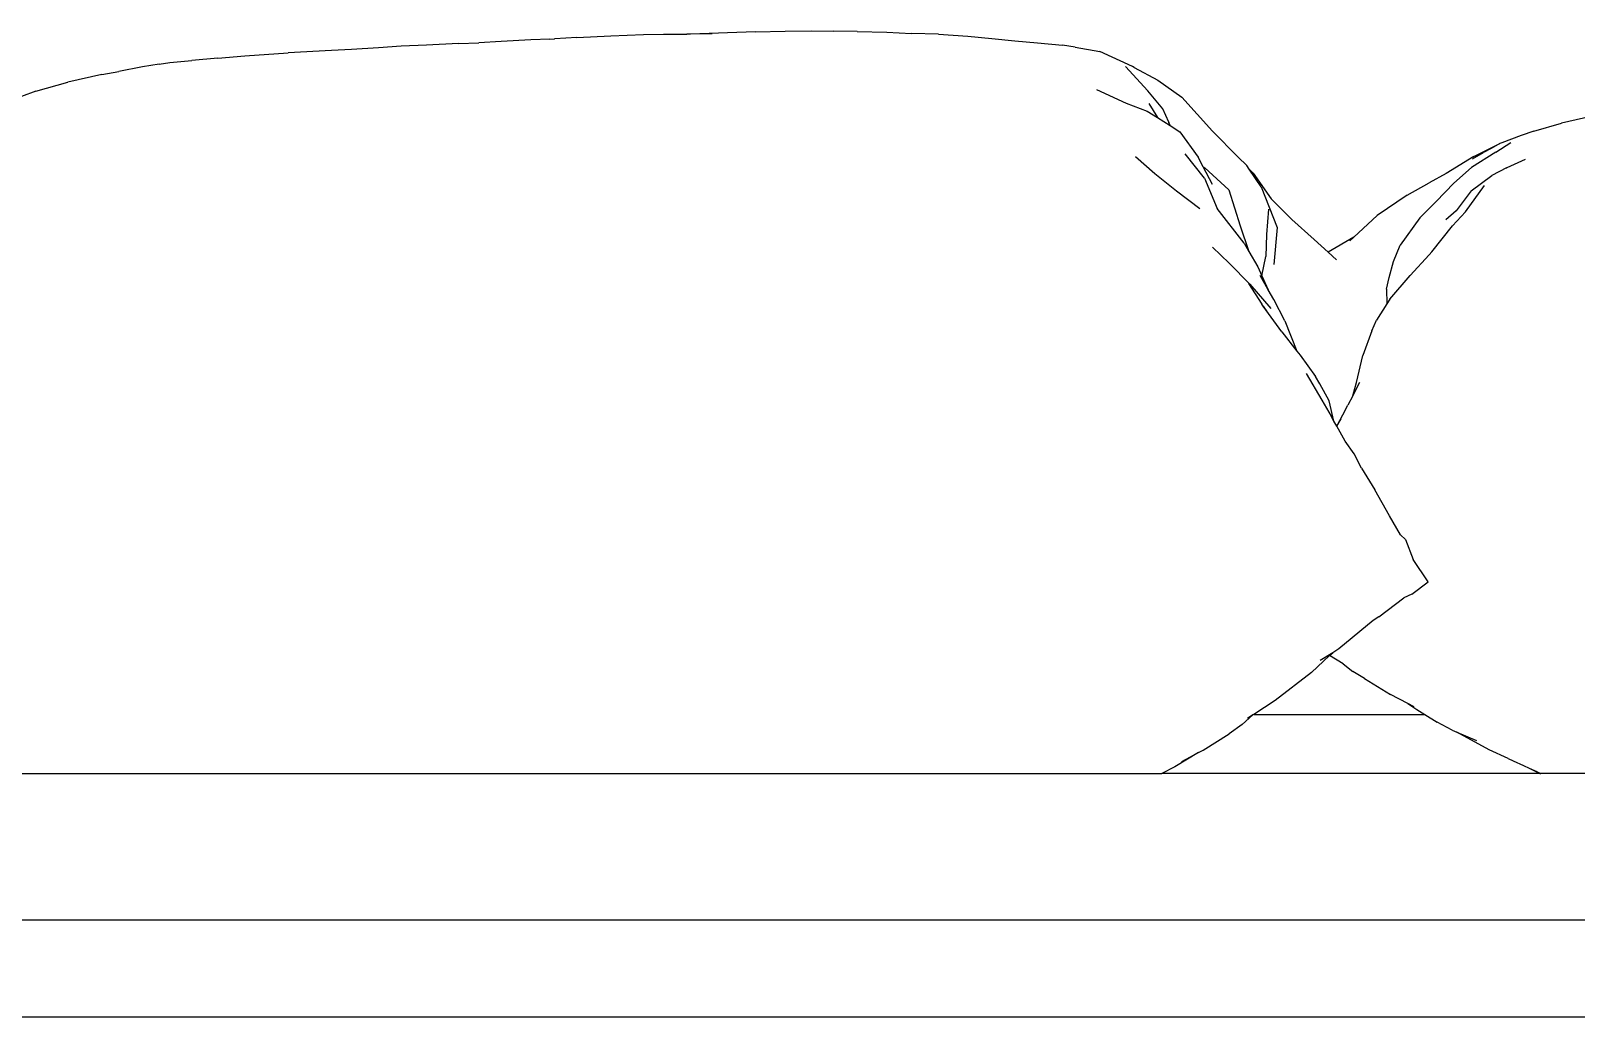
# Model space of a CAD drawing. Header units: inches. Extents: x 9636 to 21597, y -10243 to 557.
# Drawn here: x 13090.92 to 13112.65, y -8632.33 to -8618.46 of the extents above; entities that cross this region are included whole.
import ezdxf

# ---------------------------------------------------------------- set-up
doc = ezdxf.new("R2010")
doc.units = ezdxf.units.IN
doc.header["$MEASUREMENT"] = 0
doc.layers.add('Edges', color=7, linetype='Continuous')

# ---------------------------------------------------------------- blocks, each defined once
blk = doc.blocks.new('Porch Swing Bed Twin Size pl')
at = {"layer": 'Edges'}
for p, q in [((36.269, 43.672), (106.269, 43.672)), ((106.269, 42.672), (36.269, 42.672)), ((37.544, 41.172), (46.006, 41.172)), ((46.126, 41.116), (46.006, 41.172)), ((46.017, 41.172), (46.006, 41.172)), ((46.126, 41.116), (46.017, 41.172)), ((46.017, 41.172), (49.899, 41.172)), ((46.126, 41.116), (46.047, 41.149)), ((46.187, 41.088), (46.126, 41.116)), ((46.293, 41.042), (46.187, 41.088)), ((49.522, 40.956), (49.763, 41.103)), ((49.763, 41.103), (49.899, 41.172)), ((62.66, 41.172), (49.899, 41.172)), ((46.343, 41.017), (46.293, 41.042)), ((46.343, 41.017), (46.538, 40.927)), ((46.538, 40.927), (46.871, 40.745)), ((49.474, 40.93), (49.206, 40.763)), ((49.522, 40.956), (49.474, 40.93)), ((49.693, 41.047), (49.522, 40.956)), ((46.871, 40.745), (46.669, 40.833)), ((49.073, 40.667), (49.206, 40.763)), ((46.919, 40.725), (46.871, 40.745)), ((46.919, 40.725), (47.07, 40.643)), ((47.199, 40.564), (47.07, 40.643)), ((49.073, 40.667), (48.964, 40.57)), ((48.964, 40.57), (49.02, 40.606)), ((48.954, 40.564), (47.199, 40.564)), ((47.279, 40.515), (47.199, 40.564)), ((47.372, 40.453), (47.279, 40.515)), ((47.309, 40.487), (47.372, 40.453)), ((47.372, 40.453), (47.549, 40.36)), ((48.733, 40.422), (48.954, 40.564)), ((48.954, 40.564), (48.964, 40.57)), ((47.816, 40.194), (47.549, 40.36)), ((48.363, 40.133), (48.733, 40.422)), ((47.816, 40.194), (47.938, 40.122)), ((48.363, 40.133), (48.176, 39.961)), ((48.035, 40.045), (47.938, 40.122)), ((48.035, 40.045), (48.176, 39.961)), ((48.144, 39.931), (48.272, 40.012)), ((47.727, 39.601), (48.082, 39.891)), ((48.082, 39.891), (48.144, 39.931)), ((48.176, 39.961), (48.144, 39.931)), ((47.669, 39.563), (47.415, 39.367)), ((47.669, 39.563), (47.727, 39.601)), ((47.333, 39.33), (47.415, 39.367)), ((47.333, 39.33), (47.163, 39.203)), ((47.163, 39.203), (47.319, 38.973)), ((47.398, 38.768), (47.319, 38.973)), ((47.447, 38.72), (47.398, 38.768)), ((47.447, 38.72), (47.56, 38.524)), ((47.56, 38.524), (47.711, 38.259)), ((47.848, 38.037), (47.711, 38.259)), ((47.848, 38.037), (47.925, 37.89)), ((47.925, 37.89), (48.017, 37.759)), ((48.017, 37.759), (48.102, 37.606)), ((48.103, 37.604), (48.041, 37.49)), ((48.102, 37.606), (48.057, 37.53)), ((48.102, 37.606), (48.103, 37.604)), ((48.103, 37.604), (48.131, 37.555)), ((48.041, 37.49), (47.988, 37.388)), ((48.131, 37.555), (48.18, 37.346)), ((48.131, 37.555), (48.16, 37.503)), ((48.256, 37.337), (48.16, 37.503)), ((47.937, 37.294), (47.864, 37.154)), ((47.937, 37.294), (47.918, 37.218)), ((47.937, 37.294), (47.988, 37.388)), ((48.18, 37.346), (48.277, 37.172)), ((48.416, 37.064), (48.256, 37.337)), ((47.899, 37.158), (47.836, 36.88)), ((47.918, 37.218), (47.899, 37.158)), ((48.277, 37.172), (48.319, 37.095)), ((48.478, 36.877), (48.319, 37.095)), ((47.743, 36.627), (47.836, 36.88)), ((48.511, 36.835), (48.478, 36.877)), ((48.636, 36.524), (48.511, 36.835)), ((48.667, 36.635), (48.511, 36.835)), ((47.589, 36.35), (47.695, 36.516)), ((47.743, 36.627), (47.695, 36.516)), ((48.636, 36.524), (48.749, 36.305)), ((48.667, 36.635), (48.856, 36.374)), ((47.558, 36.302), (47.589, 36.35)), ((47.592, 36.199), (47.589, 36.35)), ((48.995, 36.147), (48.779, 36.396)), ((48.856, 36.374), (48.819, 36.429)), ((48.856, 36.374), (48.871, 36.353)), ((49.009, 36.142), (48.871, 36.353)), ((47.558, 36.302), (47.35, 36.057)), ((47.592, 36.199), (47.566, 36.079)), ((48.749, 36.305), (48.805, 36.206)), ((48.805, 36.206), (48.888, 36.057)), ((48.871, 36.06), (48.805, 36.206)), ((47.155, 35.846), (47.35, 36.057)), ((47.566, 36.079), (47.521, 35.914)), ((48.871, 36.06), (48.83, 35.863)), ((48.913, 35.968), (48.871, 36.06)), ((48.995, 36.147), (49.208, 35.93)), ((47.125, 35.816), (47.155, 35.846)), ((47.521, 35.914), (47.451, 35.747)), ((48.19, 35.82), (48.105, 35.897)), ((48.715, 35.567), (48.748, 35.947)), ((48.823, 35.638), (48.83, 35.863)), ((49.004, 35.812), (48.913, 35.968)), ((49.208, 35.93), (49.379, 35.766)), ((47.125, 35.816), (46.913, 35.55)), ((47.249, 35.467), (47.451, 35.747)), ((47.926, 35.665), (48.19, 35.82)), ((47.967, 35.704), (47.926, 35.665)), ((48.333, 35.69), (48.19, 35.82)), ((48.565, 35.482), (48.333, 35.69)), ((49.095, 35.548), (49.004, 35.812)), ((49.054, 35.726), (49.004, 35.812)), ((49.054, 35.726), (49.331, 35.369)), ((46.781, 35.406), (46.913, 35.55)), ((47.926, 35.665), (47.688, 35.441)), ((48.878, 35.147), (48.715, 35.567)), ((48.803, 35.377), (48.823, 35.638)), ((49.21, 35.18), (49.095, 35.548)), ((46.781, 35.406), (46.587, 35.133)), ((46.722, 35.189), (46.875, 35.394)), ((46.875, 35.394), (46.983, 35.486)), ((47.249, 35.467), (47.082, 35.3)), ((47.381, 35.235), (47.688, 35.441)), ((48.565, 35.482), (48.774, 35.272)), ((49.46, 35.06), (49.331, 35.369)), ((49.508, 35.375), (49.746, 35.191)), ((47.082, 35.3), (46.9, 35.109)), ((47.381, 35.235), (47.155, 35.108)), ((48.962, 35.009), (48.774, 35.272)), ((46.722, 35.189), (46.51, 35.032)), ((46.9, 35.109), (46.719, 34.95)), ((46.978, 35.01), (47.155, 35.108)), ((48.878, 35.147), (49.003, 34.965)), ((49.457, 34.953), (49.21, 35.18)), ((49.379, 35.123), (49.472, 34.944)), ((49.46, 35.06), (49.658, 34.81)), ((49.746, 35.191), (49.968, 35.015)), ((46.167, 34.867), (46.355, 34.953)), ((46.361, 34.954), (46.355, 34.953)), ((46.361, 34.954), (46.51, 35.032)), ((46.471, 34.793), (46.719, 34.95)), ((46.695, 34.835), (46.978, 35.01)), ((49.003, 34.965), (48.962, 35.009)), ((49.003, 34.965), (49.027, 34.93)), ((49.115, 34.844), (49.027, 34.93)), ((49.472, 34.944), (49.457, 34.953)), ((49.472, 34.944), (49.526, 34.842)), ((49.968, 35.015), (50.168, 34.84)), ((46.471, 34.793), (46.317, 34.694)), ((46.695, 34.835), (46.428, 34.704)), ((46.428, 34.704), (46.518, 34.754)), ((46.518, 34.754), (46.597, 34.796)), ((46.708, 34.86), (46.597, 34.796)), ((49.377, 34.575), (49.115, 34.844)), ((49.713, 34.582), (49.526, 34.842)), ((46.079, 34.575), (46.208, 34.621)), ((46.208, 34.621), (46.407, 34.695)), ((46.407, 34.695), (46.428, 34.704)), ((49.811, 34.52), (49.713, 34.582)), ((45.495, 34.427), (45.797, 34.496)), ((46.079, 34.575), (45.797, 34.496)), ((49.691, 34.229), (49.377, 34.575)), ((49.811, 34.52), (49.826, 34.488)), ((49.944, 34.436), (49.811, 34.52)), ((49.827, 34.484), (49.826, 34.488)), ((49.827, 34.484), (49.888, 34.348)), ((50.031, 34.292), (49.944, 34.436)), ((50.048, 34.37), (49.944, 34.436)), ((49.888, 34.348), (50.043, 34.163)), ((50.263, 34.289), (50.048, 34.37)), ((50.567, 34.148), (50.263, 34.289)), ((49.939, 34.053), (49.691, 34.229)), ((50.272, 33.911), (50.043, 34.163)), ((61.455, 34.167), (61.127, 34.075)), ((61.455, 34.167), (61.604, 34.22)), ((50.181, 33.923), (49.939, 34.053)), ((60.36, 33.915), (60.604, 33.964)), ((60.777, 33.996), (60.604, 33.964)), ((60.777, 33.996), (61.127, 34.075)), ((50.181, 33.923), (50.199, 33.912)), ((50.199, 33.912), (50.534, 33.759)), ((59.31, 33.804), (58.864, 33.772)), ((59.586, 33.828), (59.31, 33.804)), ((59.586, 33.828), (59.853, 33.852)), ((60.08, 33.873), (59.853, 33.852)), ((60.189, 33.889), (60.08, 33.873)), ((60.189, 33.889), (60.36, 33.915)), ((50.786, 33.714), (50.534, 33.759)), ((50.786, 33.714), (50.917, 33.692)), ((51.174, 33.67), (50.917, 33.692)), ((51.408, 33.648), (51.174, 33.67)), ((51.644, 33.626), (51.408, 33.648)), ((51.888, 33.601), (51.644, 33.626)), ((55.904, 33.614), (56.13, 33.628)), ((56.13, 33.628), (56.132, 33.629)), ((56.18, 33.632), (56.132, 33.629)), ((56.18, 33.632), (56.375, 33.64)), ((56.375, 33.64), (56.68, 33.657)), ((56.68, 33.657), (56.91, 33.669)), ((57.117, 33.678), (56.91, 33.669)), ((57.117, 33.678), (57.445, 33.694)), ((57.445, 33.694), (57.705, 33.705)), ((57.705, 33.705), (57.939, 33.72)), ((57.939, 33.72), (58.216, 33.739)), ((58.216, 33.739), (58.419, 33.749)), ((58.419, 33.749), (58.864, 33.772)), ((52.189, 33.582), (51.888, 33.601)), ((52.189, 33.582), (52.466, 33.574)), ((52.721, 33.56), (52.466, 33.574)), ((53.025, 33.554), (52.721, 33.56)), ((53.025, 33.554), (53.27, 33.55)), ((53.494, 33.548), (53.27, 33.55)), ((53.764, 33.55), (53.494, 33.548)), ((54.067, 33.558), (53.764, 33.55)), ((54.067, 33.558), (54.737, 33.58)), ((54.515, 33.579), (54.737, 33.58)), ((54.737, 33.58), (54.774, 33.581)), ((55.012, 33.581), (54.774, 33.581)), ((55.218, 33.585), (55.012, 33.581)), ((55.555, 33.599), (55.218, 33.585)), ((55.904, 33.614), (55.555, 33.599))]:
    blk.add_line(p, q, dxfattribs=at)

msp = doc.modelspace()

# ---------------------------------------------------------------- block references
at = {"xscale": 1.370056412249949, "yscale": 1.370056412249949, "zscale": 1.370056412249949, "rotation": 180}
msp.add_blockref('Porch Swing Bed Twin Size pl', (13175.186, -8572.502), dxfattribs=at)

doc.saveas('drawing.dxf')
